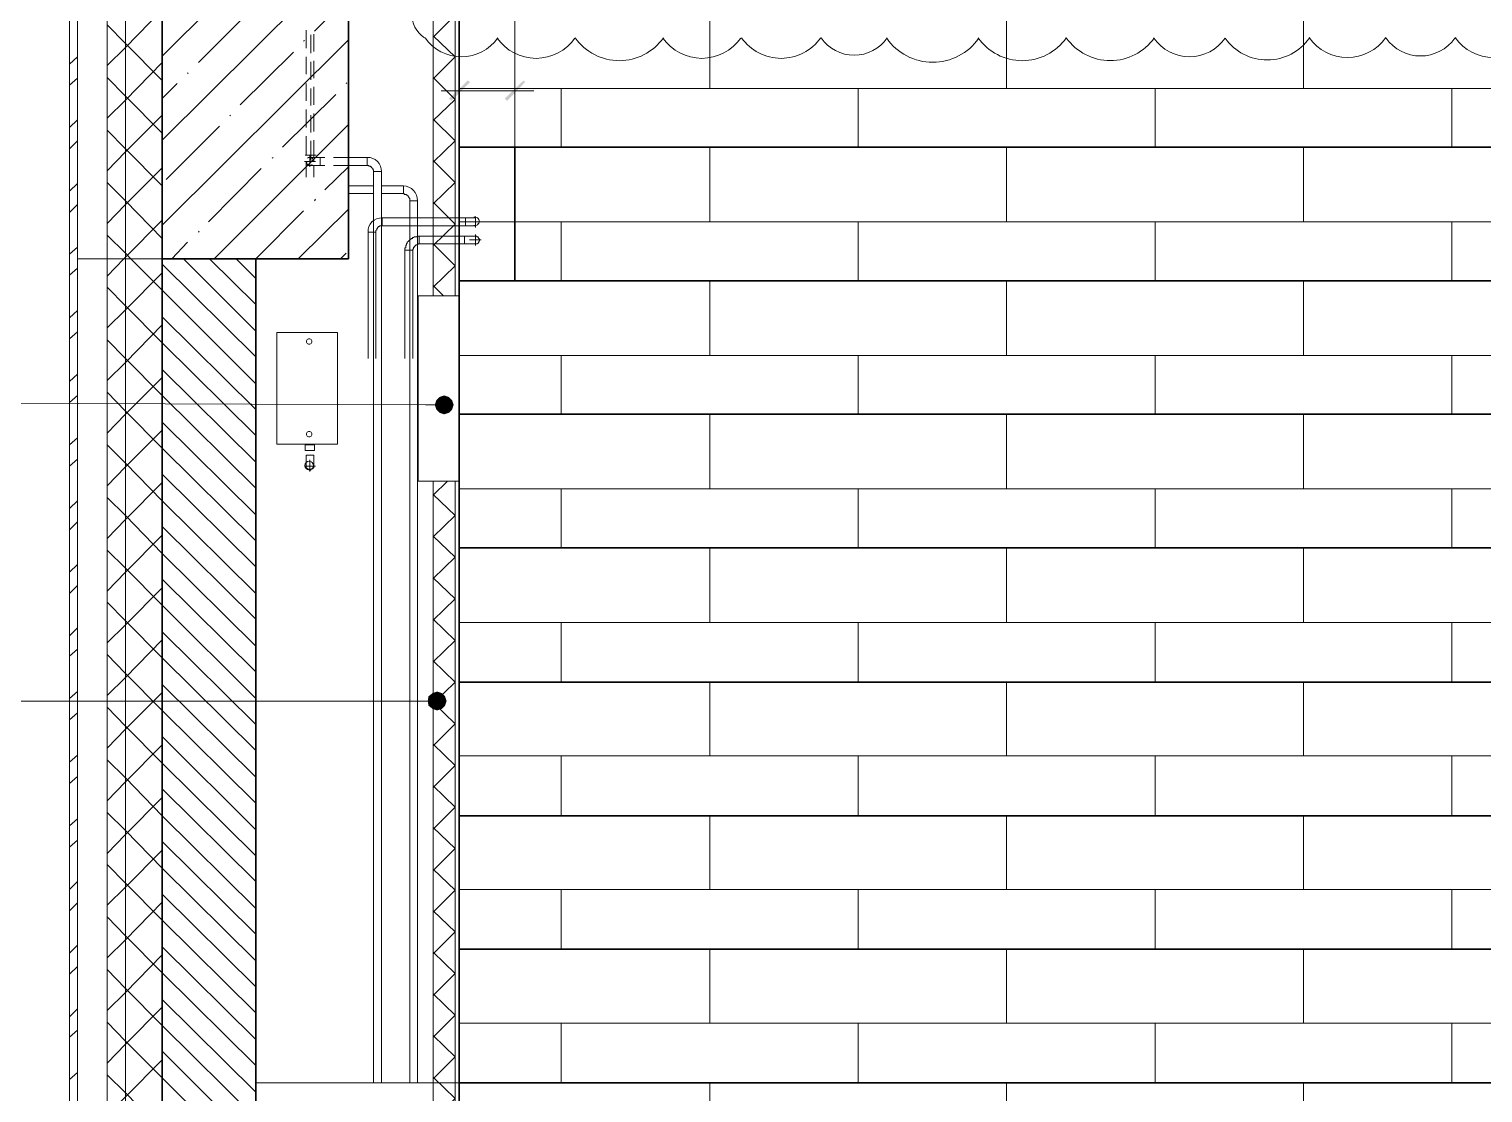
# Model space of a CAD drawing. Header units: millimetres. Extents: x -356862 to 418287, y 0 to 839748.
# Drawn here: x 340789 to 344708, y 776219 to 779087 of the extents above; entities that cross this region are included whole.
import ezdxf

# ---------------------------------------------------------------- set-up
doc = ezdxf.new("R2010")
doc.units = ezdxf.units.MM
doc.layers.add('PDF _Геометрия', color=7, linetype='Continuous', true_color=0xbababa)
doc.layers.add('PDF _Сплошная заливка', color=7, linetype='Continuous', true_color=0xf50000)

msp = doc.modelspace()

# ---------------------------------------------------------------- linework, layer by layer
at = {"layer": 'PDF _Геометрия', "color": 7, "lineweight": 13}
for points in [[(341148.3211, 778467.4215), (340919.6921, 778467.4215), (341148.3211, 778467.4215), (341148.3211, 779968.3288), (340919.6921, 779968.3288), (340919.6921, 779949.2764), (340898.5227, 779949.2764), (340898.5227, 775215.8086), (340919.6921, 775215.8086), (340919.6921, 775766.2119), (341148.3211, 775766.2119), (341000.1356, 775766.2119), (341000.1356, 774866.5143), (341148.3211, 774866.5143), (341148.3211, 775035.8691), (341400.2364, 775035.8691), (341400.2364, 775766.2119)], [(341400.2364, 778467.4215), (341148.3211, 778467.4215), (341148.3211, 775766.2119)]]:
    msp.add_lwpolyline(points, dxfattribs=at)
at = {"layer": 'PDF _Геометрия', "color": 7, "lineweight": 9}
for points in [[(341000.1356, 775766.2119), (341000.1356, 778467.4215), (341000.1356, 779968.3288)], [(341048.8251, 775399.982), (341048.8251, 775766.2119), (341048.8251, 778467.4215), (341048.8251, 779968.3288)], [(341948.5227, 779288.7925), (341948.5227, 779049.5788)], [(341948.5227, 778931.0304), (341948.5227, 778691.8167)], [(341948.5227, 778768.0264), (350500.9421, 778768.0264), (352001.8493, 778768.0264)], [(341948.5227, 778573.2683), (341948.5227, 778336.1715)], [(341948.5227, 778408.1474), (350500.9421, 778408.1474), (352001.8493, 778408.1474)], [(341948.5227, 778215.5062), (341948.5227, 777978.4094)], [(341948.5227, 778048.2683), (350500.9421, 778048.2683), (352001.8493, 778048.2683)], [(341948.5227, 777859.8611), (341948.5227, 777620.6474)], [(341948.5227, 777688.3893), (350500.9421, 777688.3893), (352001.8493, 777688.3893)], [(341948.5227, 777502.099), (341948.5227, 777262.8853)], [(341948.5227, 777326.3933), (350500.9421, 777326.3933), (352001.8493, 777326.3933)], [(341948.5227, 777144.3369), (341948.5227, 776905.1232)], [(341948.5227, 776966.5143), (350500.9421, 776966.5143), (350500.9421, 776907.2401), (350500.9421, 776606.6353)], [(341948.5227, 776786.5748), (341948.5227, 776549.478)], [(341948.5227, 776606.6353), (350500.9421, 776606.6353), (350500.9421, 776547.3611)], [(341948.5227, 776428.8127), (341948.5227, 776246.7562)]]:
    msp.add_lwpolyline(points, dxfattribs=at)
at = {"layer": 'PDF _Геометрия', "color": 93, "lineweight": 5, "true_color": 0x5cb85c}
for points in [[(342098.8251, 778408.1474), (341948.5227, 778408.1474), (341948.5227, 779981.0304), (342098.8251, 779981.0304)], [(341937.938, 779367.1191), (341878.6638, 779367.1191), (341878.6638, 778367.9256), (341937.938, 778367.9256)], [(341937.938, 777868.3288), (341878.6638, 777868.3288), (341878.6638, 775167.1191), (341937.938, 775167.1191)]]:
    msp.add_lwpolyline(points, close=True, dxfattribs=at)
at = {"layer": 'PDF _Геометрия', "color": 7, "lineweight": 9}
for points in [[(340919.6921, 775766.2119), (340919.6921, 778467.4215), (340919.6921, 779949.2764), (340919.6921, 778467.4215)], [(350500.9421, 776187.482), (350500.9421, 776246.7562), (341400.2364, 776246.7562), (350500.9421, 776246.7562), (350500.9421, 776187.482), (350500.9421, 775886.8772)]]:
    msp.add_lwpolyline(points, close=True, dxfattribs=at)
at = {"layer": 'PDF _Геометрия', "color": 93, "lineweight": 35, "true_color": 0x5cb85c}
for points in [[(341948.5227, 779367.1191), (341948.5227, 778367.9256)], [(341948.5227, 778823.0667), (341948.5227, 775167.1191)]]:
    msp.add_lwpolyline(points, dxfattribs=at)
at = {"layer": 'PDF _Геометрия', "color": 8, "lineweight": 9, "true_color": 0x808080}
for points in [[(341148.3211, 779013.5909), (341423.5227, 779288.7925)], [(341148.3211, 778787.0788), (341650.0348, 779286.6756)], [(341559.0066, 779081.3328), (341650.0348, 779172.3611)], [(341000.1356, 778988.1877), (341048.8251, 779036.8772), (341148.3211, 779138.4901)], [(341245.7001, 778996.6554), (341387.5348, 779138.4901)], [(341148.3211, 778947.9659), (341048.8251, 779047.4619), (341000.1356, 779098.2683)], [(341148.3211, 778558.4498), (341650.0348, 779058.0465)], [(341529.3695, 779053.8127), (341531.4864, 779055.9296)], [(340898.5227, 778992.4215), (340919.6921, 779011.474)], [(341000.1356, 778846.353), (341048.8251, 778895.0425), (341148.3211, 778996.6554)], [(341357.8977, 778882.3409), (341501.8493, 779024.1756)], [(340898.5227, 778935.2643), (340919.6921, 778954.3167)], [(341148.3211, 778806.1312), (341048.8251, 778905.6272), (341000.1356, 778956.4336)], [(341216.063, 778967.0183), (341218.18, 778969.1353)], [(341148.3211, 778899.2764), (341188.5429, 778939.4982)], [(341472.2122, 778768.0264), (341616.1638, 778909.8611)], [(341643.684, 778939.4982), (341645.8009, 778941.6151)], [(340898.5227, 778820.9498), (340919.6921, 778842.1191)], [(341000.1356, 778704.5183), (341048.8251, 778755.3248), (341148.3211, 778854.8207)], [(341330.3776, 778852.7038), (341332.4945, 778854.8207)], [(341148.3211, 778664.2965), (341048.8251, 778763.7925), (341000.1356, 778814.599)], [(341158.9058, 778681.232), (341302.8574, 778825.1836)], [(341288.0388, 778467.4215), (341650.0348, 778829.4175)], [(340898.5227, 778763.7925), (340919.6921, 778784.9619)], [(341444.6921, 778738.3893), (341446.809, 778740.5062)], [(341586.5268, 778653.7119), (341650.0348, 778715.103)], [(341000.1356, 778562.6836), (341048.8251, 778613.4901), (341148.3211, 778712.9861)], [(341273.2203, 778566.9175), (341415.055, 778710.8691)], [(340898.5227, 778649.478), (340919.6921, 778670.6474)], [(341148.3211, 778522.4619), (341048.8251, 778624.0748), (341000.1356, 778672.7643)], [(340898.5227, 778592.3207), (340919.6921, 778613.4901)], [(341400.2364, 778467.4215), (341529.3695, 778596.5546)], [(341514.5509, 778467.4215), (341650.0348, 778600.7885)], [(341559.0066, 778624.0748), (341561.1235, 778628.3086)], [(341000.1356, 778420.849), (341044.5913, 778467.4215), (341048.8251, 778471.6554), (341148.3211, 778571.1514)], [(341400.2364, 778130.8288), (341148.3211, 778382.7441), (341063.6437, 778467.4215), (341048.8251, 778482.2401), (341000.1356, 778530.9296)], [(341245.7001, 778539.3974), (341247.8171, 778541.5143)], [(340898.5227, 778480.1232), (340919.6921, 778499.1756)], [(341173.7243, 778467.4215), (341216.063, 778511.8772)], [(341628.8655, 778467.4215), (341643.684, 778482.2401)], [(340898.5227, 778422.9659), (340919.6921, 778442.0183)], [(341400.2364, 778202.8046), (341148.3211, 778452.603)], [(341400.2364, 778272.6635), (341205.4784, 778467.4215)], [(341400.2364, 778344.6393), (341275.3372, 778467.4215)], [(341400.2364, 778414.4982), (341347.313, 778467.4215)], [(341000.1356, 778281.1312), (341048.8251, 778329.8207), (341148.3211, 778429.3167)], [(341400.2364, 777991.1111), (341148.3211, 778240.9094), (341048.8251, 778340.4054), (341000.1356, 778391.2119)], [(340898.5227, 778308.6514), (340919.6921, 778327.7038)], [(341000.1356, 778139.2965), (341048.8251, 778187.9861), (341148.3211, 778289.599)], [(341400.2364, 778060.9699), (341148.3211, 778310.7683)], [(340898.5227, 778251.4941), (340919.6921, 778270.5465)], [(341400.2364, 777849.2764), (341148.3211, 778099.0748), (341048.8251, 778198.5707), (341000.1356, 778249.3772)], [(341400.2364, 777919.1353), (341148.3211, 778168.9336)], [(340898.5227, 778137.1796), (340919.6921, 778156.232)], [(341000.1356, 777997.4619), (341048.8251, 778048.2683), (341148.3211, 778147.7643)], [(340898.5227, 778080.0224), (340919.6921, 778099.0748)], [(341400.2364, 777707.4417), (341148.3211, 777957.2401), (341048.8251, 778056.7361), (341000.1356, 778107.5425)], [(341400.2364, 777777.3006), (341148.3211, 778027.099)], [(340898.5227, 777965.7078), (340919.6921, 777984.7603)], [(341000.1356, 777855.6272), (341048.8251, 777906.4336), (341148.3211, 778005.9296)], [(341400.2364, 777565.607), (341148.3211, 777815.4054), (341048.8251, 777917.0183), (341000.1356, 777965.7078)], [(340898.5227, 777908.5506), (340919.6921, 777927.603)], [(341000.1356, 777713.7925), (341048.8251, 777764.599), (341148.3211, 777864.0949)], [(341400.2364, 777637.5828), (341148.3211, 777887.3812)], [(340898.5227, 777794.2361), (340919.6921, 777815.4054)], [(341400.2364, 777423.7724), (341148.3211, 777673.5707), (341048.8251, 777775.1836), (341000.1356, 777823.8732)], [(340898.5227, 777737.0788), (340919.6921, 777758.2482)], [(341400.2364, 777495.7482), (341148.3211, 777745.5465)], [(341000.1356, 777571.9578), (341048.8251, 777622.7643), (341148.3211, 777722.2603)], [(341400.2364, 777281.9377), (341148.3211, 777533.853), (341048.8251, 777633.349), (341000.1356, 777682.0385)], [(340898.5227, 777622.7643), (340919.6921, 777643.9336)], [(340898.5227, 777565.607), (340919.6921, 777586.7764)], [(341000.1356, 777432.2401), (341048.8251, 777480.9296), (341148.3211, 777580.4256)], [(341400.2364, 777353.9135), (341148.3211, 777603.7119)], [(341400.2364, 777142.2199), (341148.3211, 777392.0183), (341048.8251, 777491.5143), (341000.1356, 777542.3207)], [(340898.5227, 777451.2925), (340919.6921, 777472.4619)], [(341400.2364, 777212.0788), (341148.3211, 777461.8772)], [(341000.1356, 777290.4054), (341048.8251, 777339.0949), (341148.3211, 777440.7078)], [(340898.5227, 777396.2522), (340919.6921, 777415.3046)], [(341400.2364, 777000.3853), (341148.3211, 777250.1836), (341048.8251, 777349.6796), (341000.1356, 777400.4861)], [(341400.2364, 777070.2441), (341148.3211, 777320.0425)], [(340898.5227, 777281.9377), (340919.6921, 777300.9901)], [(341000.1356, 777148.5707), (341048.8251, 777199.3772), (341148.3211, 777298.8732)], [(340898.5227, 777224.7804), (340919.6921, 777243.8328)], [(341400.2364, 776858.5506), (341148.3211, 777108.349), (341048.8251, 777207.8449), (341000.1356, 777258.6514)], [(341000.1356, 777006.7361), (341048.8251, 777057.5425), (341148.3211, 777157.0385)], [(341400.2364, 776928.4094), (341148.3211, 777180.3248)], [(340898.5227, 777110.4659), (340919.6921, 777129.5183)], [(341400.2364, 776716.7159), (341148.3211, 776966.5143), (341048.8251, 777068.1272), (341000.1356, 777116.8167)], [(340898.5227, 777053.3086), (340919.6921, 777072.3611)], [(341400.2364, 776788.6917), (341148.3211, 777038.4901)], [(341000.1356, 776864.9014), (341048.8251, 776915.7078), (341148.3211, 777015.2038)], [(340898.5227, 776938.9941), (340919.6921, 776958.0465)], [(341400.2364, 776574.8812), (341148.3211, 776824.6796), (341048.8251, 776926.2925), (341000.1356, 776974.982)], [(340898.5227, 776881.8369), (340919.6921, 776900.8893)], [(341000.1356, 776725.1836), (341048.8251, 776773.8732), (341148.3211, 776873.3691)], [(341400.2364, 776646.857), (341148.3211, 776896.6554)], [(341400.2364, 776435.1635), (341148.3211, 776684.9619), (341048.8251, 776784.4578), (341000.1356, 776835.2643)], [(340898.5227, 776767.5224), (340919.6921, 776788.6917)], [(341400.2364, 776505.0224), (341148.3211, 776754.8207)], [(340898.5227, 776710.3651), (340919.6921, 776731.5344)], [(341000.1356, 776583.349), (341048.8251, 776632.0385), (341148.3211, 776733.6514)], [(341400.2364, 776293.3288), (341148.3211, 776543.1272), (341048.8251, 776642.6232), (341000.1356, 776693.4296)], [(340898.5227, 776596.0506), (340919.6921, 776617.2199)], [(341400.2364, 776363.1877), (341148.3211, 776612.9861)], [(340898.5227, 776538.8933), (340919.6921, 776560.0627)], [(341000.1356, 776441.5143), (341048.8251, 776490.2038), (341148.3211, 776591.8167)], [(341400.2364, 776151.4941), (341148.3211, 776401.2925), (341048.8251, 776500.7885), (341000.1356, 776551.5949)], [(340898.5227, 776424.5788), (340919.6921, 776445.7482)], [(341000.1356, 776299.6796), (341048.8251, 776350.4861), (341148.3211, 776449.982)], [(341400.2364, 776221.353), (341148.3211, 776471.1514)], [(341400.2364, 776009.6594), (341148.3211, 776259.4578), (341048.8251, 776358.9538), (341000.1356, 776409.7603)], [(340898.5227, 776369.5385), (340919.6921, 776388.5909)], [(341400.2364, 776079.5183), (341148.3211, 776331.4336)], [(341000.1356, 776157.8449), (341048.8251, 776208.6514), (341148.3211, 776308.1474)], [(340898.5227, 776255.224), (340919.6921, 776274.2764)], [(341400.2364, 775867.8248), (341148.3211, 776117.6232), (341048.8251, 776219.2361), (341000.1356, 776267.9256)]]:
    msp.add_lwpolyline(points, dxfattribs=at)
at = {"layer": 'PDF _Геометрия', "color": 8, "lineweight": 30, "true_color": 0x767676}
msp.add_lwpolyline([(341650.0348, 778467.4215), (341650.0348, 779288.7925), (341148.3211, 779288.7925), (341148.3211, 778467.4215)], close=True, dxfattribs=at)
at = {"layer": 'PDF _Геометрия', "color": 93, "lineweight": 5, "true_color": 0x5cb85c}
for points in [[(341878.6638, 779064.3974), (341937.938, 779123.6715), (341878.6638, 779180.8288)], [(341878.6638, 778952.1998), (341937.938, 779011.474), (341878.6638, 779068.6312)], [(341878.6638, 778840.0022), (341937.938, 778897.1594), (341878.6638, 778956.4336)], [(341878.6638, 778727.8046), (341937.938, 778784.9619), (341878.6638, 778844.2361)], [(341878.6638, 778615.607), (341937.938, 778672.7643), (341878.6638, 778732.0385)], [(341878.6638, 778503.4094), (341937.938, 778560.5667), (341878.6638, 778619.8409)], [(341878.6638, 778391.2119), (341937.938, 778448.3691), (341878.6638, 778507.6433)], [(341906.184, 778367.9256), (341878.6638, 778395.4457)], [(341878.6638, 777830.224), (341916.7687, 777868.3288)], [(341878.6638, 777718.0264), (341937.938, 777775.1836), (341878.6638, 777832.3409)], [(341878.6638, 777605.8288), (341937.938, 777662.9861), (341878.6638, 777720.1433)], [(341878.6638, 777493.6312), (341937.938, 777550.7885), (341878.6638, 777607.9457)], [(341878.6638, 777381.4336), (341937.938, 777438.5909), (341878.6638, 777495.7482)], [(341878.6638, 777269.2361), (341937.938, 777326.3933), (341878.6638, 777383.5506)], [(341878.6638, 777154.9215), (341937.938, 777214.1957), (341878.6638, 777271.353)], [(341878.6638, 777042.724), (341937.938, 777101.9982), (341878.6638, 777159.1554)], [(341878.6638, 776930.5264), (341937.938, 776989.8006), (341878.6638, 777046.9578)], [(341878.6638, 776818.3288), (341937.938, 776877.603), (341878.6638, 776934.7603)], [(341878.6638, 776706.1312), (341937.938, 776765.4054), (341878.6638, 776822.5627)], [(341878.6638, 776593.9336), (341937.938, 776653.2078), (341878.6638, 776710.3651)], [(341878.6638, 776481.7361), (341937.938, 776541.0103), (341878.6638, 776598.1675)], [(341878.6638, 776369.5385), (341937.938, 776428.8127), (341878.6638, 776485.9699)], [(341878.6638, 776257.3409), (341937.938, 776316.6151), (341878.6638, 776373.7724)], [(341878.6638, 776145.1433), (341937.938, 776204.4175), (341878.6638, 776261.5748)]]:
    msp.add_lwpolyline(points, dxfattribs=at)
at = {"layer": 'PDF _Геометрия', "color": 19, "lineweight": 30, "true_color": 0x442a22}
for points in [[(341948.5227, 779127.9054), (350500.9421, 779127.9054), (350500.9421, 778768.0264), (341948.5227, 778768.0264)], [(341948.5227, 778768.0264), (350500.9421, 778768.0264), (350500.9421, 778408.1474), (341948.5227, 778408.1474)], [(341948.5227, 778408.1474), (350500.9421, 778408.1474), (350500.9421, 778048.2683), (341948.5227, 778048.2683)], [(341948.5227, 778048.2683), (350500.9421, 778048.2683), (350500.9421, 777688.3893), (341948.5227, 777688.3893)], [(341948.5227, 777688.3893), (350500.9421, 777688.3893), (350500.9421, 777326.3933), (341948.5227, 777326.3933)], [(341948.5227, 777326.3933), (350500.9421, 777326.3933), (350500.9421, 776966.5143), (341948.5227, 776966.5143)], [(341948.5227, 776966.5143), (350500.9421, 776966.5143), (350500.9421, 776606.6353), (341948.5227, 776606.6353)], [(341948.5227, 776606.6353), (350500.9421, 776606.6353), (350500.9421, 776246.7562), (341948.5227, 776246.7562)], [(341948.5227, 776246.7562), (350500.9421, 776246.7562), (350500.9421, 775886.8772), (341948.5227, 775886.8772)]]:
    msp.add_lwpolyline(points, close=True, dxfattribs=at)
at = {"layer": 'PDF _Геометрия', "color": 19, "lineweight": 5, "true_color": 0x442a22}
for points in [[(342623.8251, 778926.7965), (342623.8251, 779127.9054)], [(343424.0268, 778926.7965), (343424.0268, 779127.9054)], [(344224.2284, 778926.7965), (344224.2284, 779127.9054)], [(342223.7243, 778768.0264), (342223.7243, 778926.7965)], [(343023.9259, 778768.0264), (343023.9259, 778926.7965)], [(343824.1276, 778768.0264), (343824.1276, 778926.7965)], [(344624.3292, 778768.0264), (344624.3292, 778926.7965)], [(342623.8251, 778566.9175), (342623.8251, 778768.0264)], [(343424.0268, 778566.9175), (343424.0268, 778768.0264)], [(344224.2284, 778566.9175), (344224.2284, 778768.0264)], [(342223.7243, 778408.1474), (342223.7243, 778566.9175)], [(343023.9259, 778408.1474), (343023.9259, 778566.9175)], [(343824.1276, 778408.1474), (343824.1276, 778566.9175)], [(344624.3292, 778408.1474), (344624.3292, 778566.9175)], [(342623.8251, 778207.0385), (342623.8251, 778408.1474)], [(343424.0268, 778207.0385), (343424.0268, 778408.1474)], [(344224.2284, 778207.0385), (344224.2284, 778408.1474)], [(342223.7243, 778048.2683), (342223.7243, 778207.0385)], [(343023.9259, 778048.2683), (343023.9259, 778207.0385)], [(343824.1276, 778048.2683), (343824.1276, 778207.0385)], [(344624.3292, 778048.2683), (344624.3292, 778207.0385)], [(342623.8251, 777847.1594), (342623.8251, 778048.2683)], [(343424.0268, 777847.1594), (343424.0268, 778048.2683)], [(344224.2284, 777847.1594), (344224.2284, 778048.2683)], [(342223.7243, 777688.3893), (342223.7243, 777847.1594)], [(343023.9259, 777688.3893), (343023.9259, 777847.1594)], [(343824.1276, 777688.3893), (343824.1276, 777847.1594)], [(344624.3292, 777688.3893), (344624.3292, 777847.1594)], [(342623.8251, 777487.2804), (342623.8251, 777688.3893)], [(343424.0268, 777487.2804), (343424.0268, 777688.3893)], [(344224.2284, 777487.2804), (344224.2284, 777688.3893)], [(342223.7243, 777326.3933), (342223.7243, 777487.2804)], [(343023.9259, 777326.3933), (343023.9259, 777487.2804)], [(343824.1276, 777326.3933), (343824.1276, 777487.2804)], [(344624.3292, 777326.3933), (344624.3292, 777487.2804)], [(342623.8251, 777127.4014), (342623.8251, 777326.3933)], [(343424.0268, 777127.4014), (343424.0268, 777326.3933)], [(344224.2284, 777127.4014), (344224.2284, 777326.3933)], [(342223.7243, 776966.5143), (342223.7243, 777127.4014)], [(343023.9259, 776966.5143), (343023.9259, 777127.4014)], [(343824.1276, 776966.5143), (343824.1276, 777127.4014)], [(344624.3292, 776966.5143), (344624.3292, 777127.4014)], [(342623.8251, 776767.5224), (342623.8251, 776966.5143)], [(343424.0268, 776767.5224), (343424.0268, 776966.5143)], [(344224.2284, 776767.5224), (344224.2284, 776966.5143)], [(342223.7243, 776606.6353), (342223.7243, 776767.5224)], [(343023.9259, 776606.6353), (343023.9259, 776767.5224)], [(343824.1276, 776606.6353), (343824.1276, 776767.5224)], [(344624.3292, 776606.6353), (344624.3292, 776767.5224)], [(342623.8251, 776407.6433), (342623.8251, 776606.6353)], [(343424.0268, 776407.6433), (343424.0268, 776606.6353)], [(344224.2284, 776407.6433), (344224.2284, 776606.6353)], [(342223.7243, 776246.7562), (342223.7243, 776407.6433)], [(343023.9259, 776246.7562), (343023.9259, 776407.6433)], [(343824.1276, 776246.7562), (343824.1276, 776407.6433)], [(344624.3292, 776246.7562), (344624.3292, 776407.6433)], [(342623.8251, 776047.7643), (342623.8251, 776246.7562)], [(343424.0268, 776047.7643), (343424.0268, 776246.7562)], [(344224.2284, 776047.7643), (344224.2284, 776246.7562)]]:
    msp.add_lwpolyline(points, dxfattribs=at)
at = {"layer": 'PDF _Геометрия', "color": 1, "lineweight": 5}
for points in [[(341535.7203, 779083.4498), (341535.7203, 779034.7603)], [(341556.8897, 779026.2925), (341556.8897, 779072.8651)], [(341535.7203, 779011.474), (341535.7203, 778964.9014)], [(341556.8897, 778954.3167), (341556.8897, 779000.8893)], [(341535.7203, 778939.4982), (341535.7203, 778892.9256)], [(341556.8897, 778882.3409), (341556.8897, 778931.0304)], [(341535.7203, 778869.6393), (341535.7203, 778820.9498)], [(341556.8897, 778810.3651), (341556.8897, 778859.0546)], [(341535.7203, 778797.6635), (341535.7203, 778748.974)], [(341556.8897, 778740.5062), (341556.8897, 778787.0788)], [(341535.7203, 778725.6877), (341535.7203, 778687.5828)], [(341556.8897, 778687.5828), (341556.8897, 778719.3369)], [(341717.7768, 778664.2965), (341650.0348, 778664.2965)], [(341650.0348, 778643.1272), (341717.7768, 778643.1272)], [(341738.9461, 778643.1272), (341798.2203, 778643.1272), (341798.2203, 778653.7119), (341798.2203, 778664.2965), (341738.9461, 778664.2965)], [(341836.3251, 776246.7562), (341836.3251, 778624.0748), (341825.7405, 778624.0748), (341815.1558, 778624.0748), (341815.1558, 776246.7562)], [(341992.9784, 778577.5022), (341990.8614, 778577.5022), (341988.7445, 778577.5022), (341986.6276, 778577.5022), (341984.5106, 778577.5022), (341982.3937, 778577.5022), (341980.2768, 778577.5022), (341978.1598, 778577.5022), (341976.0429, 778577.5022), (341973.9259, 778577.5022), (341971.809, 778577.5022), (341969.6921, 778577.5022), (341967.5751, 778577.5022), (341965.4582, 778577.5022), (341965.4582, 778566.9175), (341965.4582, 778556.3328), (341967.5751, 778556.3328), (341969.6921, 778556.3328), (341971.809, 778556.3328), (341973.9259, 778556.3328), (341976.0429, 778556.3328), (341978.1598, 778556.3328), (341980.2768, 778556.3328), (341982.3937, 778556.3328), (341984.5106, 778556.3328), (341986.6276, 778556.3328), (341988.7445, 778556.3328), (341990.8614, 778556.3328), (341992.9784, 778556.3328)], [(341724.1276, 778198.5707), (341724.1276, 778539.3974), (341713.5429, 778539.3974), (341702.9582, 778539.3974), (341702.9582, 778198.5707)]]:
    msp.add_lwpolyline(points, dxfattribs=at)
at = {"layer": 'PDF _Геометрия', "color": 5, "lineweight": 5}
for points in [[(341548.4219, 779022.0586), (341548.4219, 779070.7482)], [(341548.4219, 778950.0828), (341548.4219, 778998.7724)], [(341548.4219, 778880.224), (341548.4219, 778926.7965)], [(341548.4219, 778808.2482), (341548.4219, 778854.8207)], [(341548.4219, 778732.0385), (341548.4219, 778784.9619)], [(341531.4864, 778729.9215), (341561.1235, 778729.9215)], [(341533.6034, 778746.857), (341563.2405, 778746.857)], [(341535.7203, 778729.9215), (341535.7203, 778727.8046), (341537.8372, 778725.6877), (341537.8372, 778723.5707), (341539.9542, 778721.4538), (341542.0711, 778719.3369), (341544.188, 778719.3369), (341546.305, 778719.3369), (341548.4219, 778719.3369), (341550.5388, 778719.3369), (341552.6558, 778721.4538)], [(341556.8897, 778729.9215), (341556.8897, 778732.0385), (341556.8897, 778734.1554), (341554.7727, 778736.2724), (341552.6558, 778738.3893), (341550.5388, 778740.5062), (341548.4219, 778740.5062), (341546.305, 778740.5062), (341544.188, 778740.5062), (341542.0711, 778740.5062), (341539.9542, 778738.3893)], [(341546.305, 778715.103), (341546.305, 778744.7401)], [(341586.5268, 778740.5062), (341546.305, 778740.5062)], [(341546.305, 778719.3369), (341586.5268, 778719.3369)], [(341573.8251, 778740.5062), (341573.8251, 778719.3369)], [(341609.813, 778719.3369), (341650.0348, 778719.3369), (341700.8413, 778719.3369), (341700.8413, 778729.9215), (341700.8413, 778740.5062), (341650.0348, 778740.5062), (341609.813, 778740.5062)], [(341738.9461, 776246.7562), (341738.9461, 778702.4014), (341728.3614, 778702.4014), (341717.7768, 778702.4014), (341717.7768, 776246.7562)], [(341978.1598, 778566.9175), (342009.9138, 778566.9175)], [(341992.9784, 778552.099), (341992.9784, 778581.7361)], [(341976.0429, 778518.228), (342007.7969, 778518.228)], [(341992.9784, 778503.4094), (341992.9784, 778533.0465)], [(341531.4864, 777908.5506), (341561.1235, 777908.5506)], [(341546.305, 777893.732), (341546.305, 777925.4861)]]:
    msp.add_lwpolyline(points, dxfattribs=at)
at = {"layer": 'PDF _Геометрия', "color": 1, "lineweight": 20}
for points in [[(343347.4933, 779063.2454, 0.520539885), (343585.0568, 779063.2454, 0.520539885), (343822.1643, 779063.2454)], [(343820.9603, 779062.0947, 0.520540103), (344013.4387, 779062.0947, 0.520539939), (344240.3665, 779062.6544)]]:
    msp.add_lwpolyline(points, format="xyb", dxfattribs=at)
at = {"layer": 'PDF _Геометрия', "color": 7, "lineweight": 18}
for points in [[(341948.5227, 778816.7159), (341948.5227, 778971.2522)], [(342098.8251, 778770.1433), (342098.8251, 778971.2522)], [(341899.8332, 778920.4457), (342149.6316, 778920.4457)]]:
    msp.add_lwpolyline(points, dxfattribs=at)
at = {"layer": 'PDF _Геометрия', "color": 19, "lineweight": 5, "true_color": 0x442a22}
for points in [[(341948.5227, 778926.7965), (350500.9421, 778926.7965), (350500.9421, 778768.0264), (341948.5227, 778768.0264)], [(341948.5227, 778566.9175), (350500.9421, 778566.9175), (350500.9421, 778408.1474), (341948.5227, 778408.1474)], [(341948.5227, 778207.0385), (350500.9421, 778207.0385), (350500.9421, 778048.2683), (341948.5227, 778048.2683)], [(341948.5227, 777847.1594), (350500.9421, 777847.1594), (350500.9421, 777688.3893), (341948.5227, 777688.3893)], [(341948.5227, 777487.2804), (350500.9421, 777487.2804), (350500.9421, 777326.3933), (341948.5227, 777326.3933)], [(341948.5227, 777127.4014), (350500.9421, 777127.4014), (350500.9421, 776966.5143), (341948.5227, 776966.5143)], [(341948.5227, 776767.5224), (350500.9421, 776767.5224), (350500.9421, 776606.6353), (341948.5227, 776606.6353)], [(341948.5227, 776407.6433), (350500.9421, 776407.6433), (350500.9421, 776246.7562), (341948.5227, 776246.7562)]]:
    msp.add_lwpolyline(points, close=True, dxfattribs=at)
at = {"layer": 'PDF _Геометрия', "color": 7, "lineweight": 30}
msp.add_lwpolyline([(341948.5227, 778408.1474), (341948.5227, 778768.0264), (342098.8251, 778768.0264), (342098.8251, 778408.1474)], close=True, dxfattribs=at)
at = {"layer": 'PDF _Геометрия', "color": 7, "lineweight": 20}
msp.add_lwpolyline([(342098.8251, 778408.1474), (341948.5227, 778408.1474), (341948.5227, 778768.0264), (342098.8251, 778768.0264)], close=True, dxfattribs=at)
at = {"layer": 'PDF _Геометрия', "color": 5, "lineweight": 5}
for points in [[(341700.8413, 778740.5062), (341700.8413, 778719.3369), (341702.9582, 778719.3369), (341705.0751, 778719.3369), (341705.0751, 778717.2199), (341707.1921, 778717.2199), (341709.309, 778717.2199), (341709.309, 778715.103), (341711.4259, 778715.103), (341713.5429, 778712.9861), (341715.6598, 778710.8691), (341715.6598, 778708.7522), (341717.7768, 778706.6353), (341717.7768, 778704.5183), (341717.7768, 778702.4014), (341738.9461, 778702.4014, 0.449066064)], [(341544.0201, 777898.4408, 1.000000451), (341544.0201, 777921.727, 0.999999999)]]:
    msp.add_lwpolyline(points, format="xyb", close=True, dxfattribs=at)
at = {"layer": 'PDF _Геометрия', "color": 1, "lineweight": 5}
for points in [[(341798.2203, 778664.2965), (341798.2203, 778643.1272), (341800.3372, 778643.1272), (341800.3372, 778641.0103), (341802.4542, 778641.0103), (341804.5711, 778641.0103), (341806.688, 778641.0103), (341806.688, 778638.8933), (341808.805, 778638.8933), (341810.9219, 778636.7764), (341810.9219, 778634.6594), (341813.0388, 778634.6594), (341813.0388, 778632.5425), (341815.1558, 778630.4256), (341815.1558, 778628.3086), (341815.1558, 778626.1917), (341815.1558, 778624.0748), (341836.3251, 778624.0748, 0.405929288)], [(341702.9582, 778539.3974), (341724.1276, 778539.3974), (341724.1276, 778541.5143), (341724.1276, 778543.6312), (341726.2445, 778545.7482), (341726.2445, 778547.8651), (341728.3614, 778549.982), (341728.3614, 778552.099), (341730.4784, 778552.099), (341730.4784, 778554.2159), (341732.5953, 778554.2159), (341734.7122, 778556.3328), (341736.8292, 778556.3328), (341738.9461, 778556.3328), (341741.063, 778556.3328), (341741.063, 778577.5022, 0.444444444)]]:
    msp.add_lwpolyline(points, format="xyb", close=True, dxfattribs=at)
msp.add_lwpolyline([(341965.4582, 778556.3328), (341965.4582, 778566.9175), (341965.4582, 778577.5022), (341741.063, 778577.5022), (341741.063, 778566.9175), (341741.063, 778556.3328)], close=True, dxfattribs=at)
msp.add_lwpolyline([(341988.1945, 778557.1097, 0.479551922), (342002.3538, 778568.4778, 0.479551923), (341988.1945, 778579.8458)], format="xyb", dxfattribs=at)
at = {"layer": 'PDF _Геометрия', "color": 161, "lineweight": 5, "true_color": 0xaaaaff}
for points in [[(341840.559, 778507.6433), (341840.559, 778528.8127), (341838.4421, 778528.8127), (341836.3251, 778528.8127), (341834.2082, 778526.6957), (341832.0913, 778526.6957), (341829.9743, 778526.6957), (341827.8574, 778526.6957), (341825.7405, 778524.5788), (341823.6235, 778524.5788), (341821.5066, 778522.4619), (341819.3897, 778522.4619), (341819.3897, 778520.3449), (341817.2727, 778520.3449), (341815.1558, 778518.228), (341813.0388, 778516.1111), (341810.9219, 778513.9941), (341808.805, 778511.8772), (341808.805, 778509.7603), (341806.688, 778507.6433), (341806.688, 778505.5264), (341804.5711, 778503.4094), (341804.5711, 778501.2925), (341804.5711, 778499.1756), (341804.5711, 778497.0586), (341802.4542, 778497.0586), (341802.4542, 778494.9417), (341802.4542, 778492.8248), (341802.4542, 778490.7078), (341813.0388, 778490.7078), (341823.6235, 778490.7078), (341823.6235, 778492.8248), (341825.7405, 778494.9417), (341825.7405, 778497.0586), (341825.7405, 778499.1756), (341827.8574, 778499.1756), (341827.8574, 778501.2925), (341829.9743, 778501.2925), (341829.9743, 778503.4094), (341832.0913, 778503.4094), (341832.0913, 778505.5264), (341834.2082, 778505.5264), (341836.3251, 778505.5264), (341838.4421, 778507.6433)], [(341963.3413, 778507.6433), (341963.3413, 778518.228), (341963.3413, 778528.8127), (341840.559, 778528.8127), (341840.559, 778518.228), (341840.559, 778507.6433)]]:
    msp.add_lwpolyline(points, close=True, dxfattribs=at)
for points in [[(341992.9784, 778528.8127), (341990.8614, 778528.8127), (341988.7445, 778528.8127), (341986.6276, 778528.8127), (341984.5106, 778528.8127), (341982.3937, 778528.8127), (341980.2768, 778528.8127), (341978.1598, 778528.8127), (341976.0429, 778528.8127), (341973.9259, 778528.8127), (341971.809, 778528.8127), (341969.6921, 778528.8127), (341967.5751, 778528.8127), (341965.4582, 778528.8127), (341963.3413, 778528.8127), (341963.3413, 778518.228), (341963.3413, 778507.6433), (341965.4582, 778507.6433), (341967.5751, 778507.6433), (341969.6921, 778507.6433), (341971.809, 778507.6433), (341973.9259, 778507.6433), (341976.0429, 778507.6433), (341978.1598, 778507.6433), (341980.2768, 778507.6433), (341982.3937, 778507.6433), (341984.5106, 778507.6433), (341986.6276, 778507.6433), (341988.7445, 778507.6433), (341990.8614, 778507.6433), (341992.9784, 778507.6433)], [(341988.7445, 778507.6433), (341990.8614, 778507.6433), (341992.9784, 778507.6433), (341995.0953, 778507.6433), (341997.2122, 778507.6433), (341999.3292, 778509.7603), (342001.4461, 778511.8772), (342001.4461, 778513.9941), (342003.563, 778516.1111), (342003.563, 778518.228), (342003.563, 778520.3449), (342001.4461, 778522.4619), (341999.3292, 778524.5788), (341999.3292, 778526.6957), (341997.2122, 778526.6957), (341995.0953, 778528.8127), (341992.9784, 778528.8127), (341990.8614, 778528.8127), (341988.7445, 778528.8127)], [(341823.6235, 778198.5707), (341823.6235, 778490.7078), (341802.4542, 778490.7078), (341802.4542, 778198.5707)]]:
    msp.add_lwpolyline(points, dxfattribs=at)
at = {"layer": 'PDF _Геометрия', "color": 8, "lineweight": 30, "true_color": 0x767676}
for points in [[(341148.3211, 775035.8691), (341148.3211, 775766.2119), (341148.3211, 778467.4215)], [(341400.2364, 775035.8691), (341400.2364, 775766.2119), (341400.2364, 778467.4215)]]:
    msp.add_lwpolyline(points, dxfattribs=at)
at = {"layer": 'PDF _Геометрия', "color": 6, "lineweight": 9}
for points in [[(341836.3251, 778367.9256), (341948.5227, 778367.9256), (341948.5227, 777868.3288), (341836.3251, 777868.3288)], [(341838.4421, 778367.9256), (341948.5227, 778367.9256), (341948.5227, 777868.3288), (341838.4421, 777868.3288)]]:
    msp.add_lwpolyline(points, close=True, dxfattribs=at)
at = {"layer": 'PDF _Геометрия', "lineweight": 5}
msp.add_lwpolyline([(341457.3937, 778268.4296), (341457.3937, 778253.6111), (341457.3937, 777982.6433), (341457.3937, 777967.8248), (341620.3977, 777967.8248), (341620.3977, 777982.6433), (341620.3977, 778253.6111), (341620.3977, 778268.4296)], close=True, dxfattribs=at)
for points in [[(341544.0201, 778251.983, 1.000001233), (341544.0201, 778237.1644, 1.000001236)], [(341544.0201, 778002.1738, 1.000001233), (341544.0201, 777987.3553, 1.000001236)]]:
    msp.add_lwpolyline(points, format="xyb", close=True, dxfattribs=at)
at = {"layer": 'PDF _Геометрия', "color": 251, "lineweight": 20, "true_color": 0x545454}
for points in [[(341882.8977, 778073.6715), (341857.4945, 778073.6715), (340218.9864, 778080.0224), (340125.8413, 778080.0224), (337375.9421, 778080.0224)], [(341863.8453, 777275.5869), (341838.4421, 777275.5869), (340750.3372, 777275.5869), (340657.1921, 777275.5869), (337301.8493, 777275.5869)]]:
    msp.add_lwpolyline(points, dxfattribs=at)
at = {"layer": 'PDF _Геометрия', "color": 5, "lineweight": 5}
for points in [[(341533.6034, 777965.7078), (341533.6034, 777950.8893), (341546.305, 777950.8893), (341559.0066, 777950.8893), (341559.0066, 777965.7078), (341546.305, 777965.7078)], [(341556.8897, 777938.1877), (341556.8897, 777936.0707), (341556.8897, 777933.9538), (341556.8897, 777931.8369), (341556.8897, 777929.7199), (341556.8897, 777927.603), (341556.8897, 777925.4861), (341556.8897, 777923.3691), (341556.8897, 777921.2522), (341556.8897, 777919.1353), (341556.8897, 777917.0183), (341556.8897, 777914.9014), (341556.8897, 777912.7844), (341556.8897, 777910.6675), (341556.8897, 777908.5506), (341556.8897, 777906.4336), (341556.8897, 777904.3167), (341554.7727, 777904.3167), (341554.7727, 777902.1998), (341552.6558, 777902.1998), (341552.6558, 777900.0828), (341550.5388, 777900.0828), (341548.4219, 777900.0828), (341548.4219, 777897.9659), (341546.305, 777897.9659), (341544.188, 777897.9659), (341544.188, 777900.0828), (341542.0711, 777900.0828), (341539.9542, 777900.0828), (341539.9542, 777902.1998), (341537.8372, 777902.1998), (341537.8372, 777904.3167), (341535.7203, 777904.3167), (341535.7203, 777906.4336), (341535.7203, 777908.5506), (341535.7203, 777910.6675), (341535.7203, 777912.7844), (341535.7203, 777914.9014), (341535.7203, 777917.0183), (341535.7203, 777919.1353), (341535.7203, 777921.2522), (341535.7203, 777923.3691), (341535.7203, 777925.4861), (341535.7203, 777927.603), (341535.7203, 777929.7199), (341535.7203, 777931.8369), (341535.7203, 777933.9538), (341535.7203, 777936.0707), (341535.7203, 777938.1877), (341546.305, 777938.1877)]]:
    msp.add_lwpolyline(points, close=True, dxfattribs=at)
at = {"layer": 'PDF _Геометрия', "color": 1, "lineweight": 20}
for centre, radius, start, end in [((341901.795, 779129.4883), 81.502, 125.0024278, 234.9975722), ((341954.7206, 779131.6052), 119.6068, 215.0024339, 324.9975661), ((342155.8381, 779135.8391), 128.0746, 215.0024453, 324.9975547), ((342380.244, 779146.4248), 145.0101, 215.0024492, 324.9975508), ((342602.5309, 779135.8391), 128.0746, 215.0024453, 324.9975547), ((342816.35, 779137.956), 130.1915, 215.0024452, 324.9975548), ((343013.2314, 779125.2544), 109.0222, 215.0024326, 324.9975674), ((343224.9336, 779148.5418), 151.3609, 215.0024391, 324.9975609), ((344342.7229, 779135.8391), 125.9577, 215.002448, 324.997552), ((344539.6044, 779127.3714), 113.2561, 215.0024527, 324.9975473), ((344736.488, 779135.8391), 125.9577, 215.002448, 324.997552)]:
    msp.add_arc(centre, radius, start, end, dxfattribs=at)
at = {"layer": 'PDF _Сплошная заливка', "color": 7, "transparency": 33554559}
for points in [[(341971.809, 778947.9659), (341927.3534, 778892.9256), (341921.0026, 778899.2764)], [(341978.1598, 778943.732), (341971.809, 778947.9659), (341927.3534, 778892.9256)], [(342071.305, 778899.2764), (342077.6558, 778892.9256), (342122.1114, 778947.9659)], [(342077.6558, 778892.9256), (342122.1114, 778947.9659), (342126.3453, 778943.732)]]:
    msp.add_solid(points, dxfattribs=at)
at = {"layer": 'PDF _Сплошная заливка', "color": 251, "true_color": 0x545454, "transparency": 33554559}
for points in [[(341895.5993, 778094.8409), (341908.3009, 778073.6715), (341887.1316, 778086.3732)], [(341908.3009, 778099.0748), (341895.5993, 778094.8409), (341908.3009, 778073.6715)], [(341908.3009, 778073.6715), (341921.0026, 778094.8409), (341908.3009, 778099.0748)], [(341929.4703, 778086.3732), (341908.3009, 778073.6715), (341921.0026, 778094.8409)], [(341908.3009, 778073.6715), (341887.1316, 778086.3732), (341882.8977, 778073.6715)], [(341882.8977, 778073.6715), (341887.1316, 778060.9699), (341908.3009, 778073.6715)], [(341887.1316, 778060.9699), (341908.3009, 778073.6715), (341895.5993, 778052.5022)], [(341908.3009, 778073.6715), (341895.5993, 778052.5022), (341908.3009, 778048.2683)], [(341933.7042, 778073.6715), (341929.4703, 778086.3732), (341908.3009, 778073.6715)], [(341908.3009, 778048.2683), (341921.0026, 778052.5022), (341908.3009, 778073.6715)], [(341921.0026, 778052.5022), (341908.3009, 778073.6715), (341929.4703, 778060.9699)], [(341908.3009, 778073.6715), (341929.4703, 778060.9699), (341933.7042, 778073.6715)], [(341889.2485, 777275.5869), (341865.9622, 777288.2885), (341863.8453, 777275.5869)], [(341863.8453, 777275.5869), (341865.9622, 777262.8853), (341889.2485, 777275.5869)], [(341876.5469, 777296.7562), (341889.2485, 777275.5869), (341865.9622, 777288.2885)], [(341865.9622, 777262.8853), (341889.2485, 777275.5869), (341876.5469, 777254.4175)], [(341889.2485, 777300.9901), (341876.5469, 777296.7562), (341889.2485, 777275.5869)], [(341889.2485, 777275.5869), (341876.5469, 777254.4175), (341889.2485, 777250.1836)], [(341889.2485, 777275.5869), (341901.9501, 777296.7562), (341889.2485, 777300.9901)], [(341910.4179, 777288.2885), (341889.2485, 777275.5869), (341901.9501, 777296.7562)], [(341914.6518, 777275.5869), (341910.4179, 777288.2885), (341889.2485, 777275.5869)], [(341889.2485, 777250.1836), (341901.9501, 777254.4175), (341889.2485, 777275.5869)], [(341901.9501, 777254.4175), (341889.2485, 777275.5869), (341910.4179, 777262.8853)], [(341889.2485, 777275.5869), (341910.4179, 777262.8853), (341914.6518, 777275.5869)]]:
    msp.add_solid(points, dxfattribs=at)

doc.saveas('drawing.dxf')
